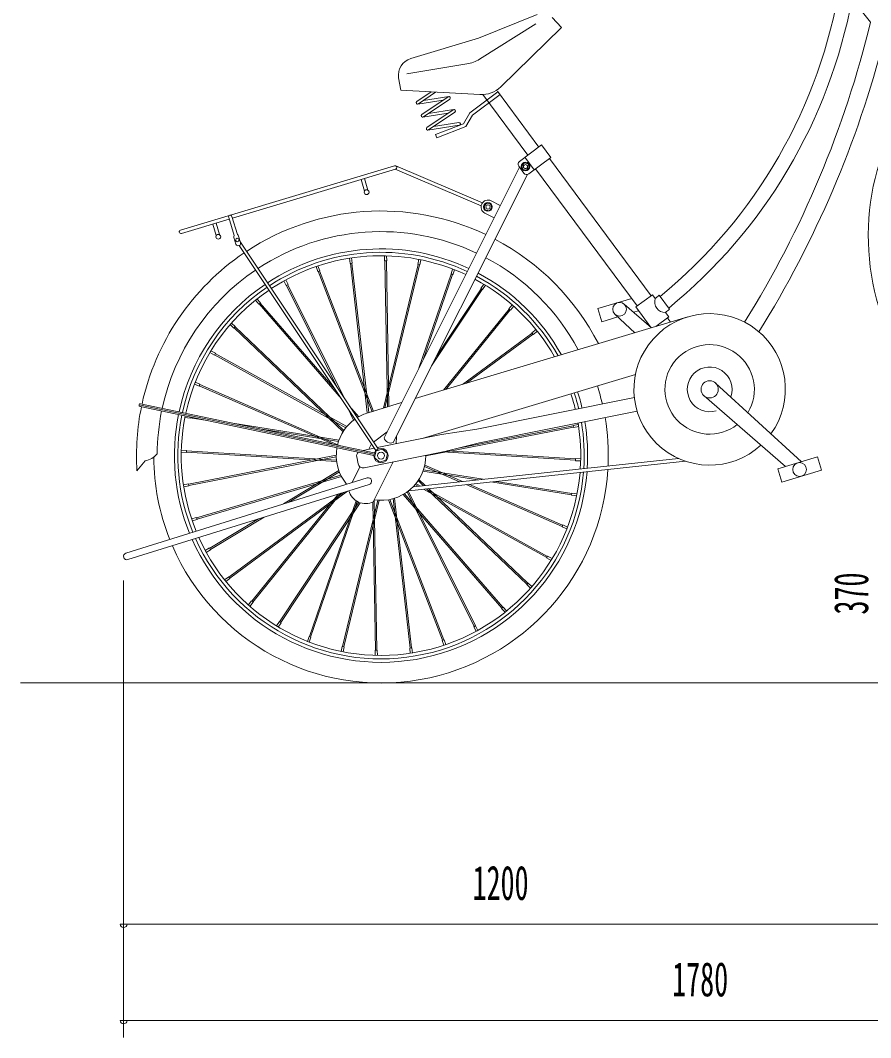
# Model space of a CAD drawing. Units: millimetres, scale not verified. Extents: x -5740 to 5740, y -4020 to 4020.
# Drawn here: x -1629 to -394, y -2848 to -1371 of the extents above; entities that cross this region are included whole.
import ezdxf
from ezdxf.enums import TextEntityAlignment as Align

# ---------------------------------------------------------------- set-up
doc = ezdxf.new("R2010")
doc.units = ezdxf.units.MM
doc.header["$LTSCALE"] = 10
doc.linetypes.add('DOUBLE_CHAIN2', pattern=[12.8, 9, -1, 0.6, -0.6, 0.6, -1])
for name, color, linetype, lineweight in [('0-0_0', 2, 'DOUBLE_CHAIN2', 18), ('0-2_2_0_BOLD', 7, 'Continuous', 18), ('0-5_2_5_DIM', 3, 'Continuous', 18), ('0-6_2_6_HATCH', 6, 'Continuous', 18)]:
    doc.layers.add(name, color=color, linetype=linetype, lineweight=lineweight)
doc.styles.add('ＭＳ ゴシック', font='')
doc.styles.get('ＭＳ ゴシック').set_extended_font_data('MS Gothic')

# ---------------------------------------------------------------- blocks, each defined once
blk = doc.blocks.new('jj2')
at = {"layer": '0-6_2_6_HATCH'}
for p, q in [((15667.52, 2846.95), (15640.62, 2880.77)), ((15182.82, 2858.13), (15097.82, 2823.53)), ((15181.02, 2844.25), (15099.42, 2793.06)), ((15097.82, 2823.53), (14999.22, 2793.94)), ((15080.82, 2786.07), (14993.72, 2771.94)), ((15008.12, 2731.41), (15028.82, 2745.46)), ((15009.52, 2727.78), (15046.32, 2733.44)), ((15035.42, 2745.1), (15010.42, 2728.1)), ((15053.72, 2738.42), (15015.52, 2712.55)), ((15054.52, 2738.74), (15017.72, 2733.08)), ((15017.82, 2709.23), (15055.92, 2735.11)), ((15085.02, 2715.3), (15126.02, 2745.68)), ((15129.02, 2741.66), (15088.82, 2711.9)), ((15169.42, 2653.55), (15104.12, 2741.62)), ((15125.32, 2746.6), (15185.42, 2665.45)), ((15061.12, 2719.55), (15022.92, 2693.68)), ((15025.12, 2714.22), (15061.52, 2719.8)), ((15053.82, 2714.57), (15016.92, 2708.91)), ((15025.22, 2690.37), (15063.32, 2716.24)), ((15075.92, 2699.33), (15085.02, 2715.3)), ((15088.82, 2711.9), (15079.32, 2695.32)), ((15024.32, 2690.05), (15069.92, 2697.05)), ((15069.32, 2701), (15032.52, 2695.35)), ((15035.52, 2683.47), (15075.92, 2699.33)), ((15079.32, 2695.32), (15037.32, 2678.81)), ((15037.32, 2678.81), (15035.52, 2683.47)), ((15178.72, 2632.49), (15165.32, 2650.57)), ((15170.72, 2626.54), (15202.82, 2650.34)), ((15200.82, 2648.86), (15348.42, 2449.57)), ((14664.62, 2544.73), (14975.92, 2638.17)), ((14977.32, 2633.38), (14740.32, 2562.22)), ((15157.22, 2636.31), (14960.52, 2243.05)), ((15101.62, 2579.89), (14976.52, 2633.12)), ((14977.62, 2638.07), (15103.52, 2584.49)), ((15156.32, 2637.63), (15163.72, 2627.58)), ((15328.32, 2434.69), (15180.72, 2633.98)), ((14932.12, 2601.48), (14927.12, 2618.28)), ((14931.92, 2619.72), (14936.92, 2602.91)), ((14973.92, 2236.34), (15168.72, 2625.65)), ((15116.02, 2587.35), (15129.42, 2580.64)), ((14735.52, 2560.78), (14666.12, 2539.94)), ((14742.72, 2536.79), (14734.82, 2563.18)), ((14739.62, 2564.61), (14747.52, 2538.23)), ((15107.02, 2569.43), (15120.42, 2562.72)), ((14711.62, 2553.6), (14716.62, 2536.79)), ((14721.42, 2538.22), (14716.42, 2555.03)), ((14742.52, 2534.16), (14745.32, 2524.58)), ((14749.22, 2536.17), (14752.02, 2526.59)), ((14751.92, 2527.08), (14952.02, 2227.08)), ((14948.72, 2224.86), (14750.22, 2522.41)), ((14911.32, 2496.52), (14910.42, 2504.08)), ((14936.22, 2279.29), (14911.82, 2496.6)), ((14913.72, 2496.9), (14938.22, 2279.88)), ((14965.62, 2288.11), (14961.92, 2500.03)), ((14963.92, 2499.98), (14967.62, 2288.71)), ((14964.32, 2507.58), (14964.42, 2499.97)), ((15009.42, 2495.01), (15011.22, 2502.4)), ((15014.12, 2501.7), (15012.42, 2494.42)), ((14864.52, 2492.89), (14867.32, 2485.79)), ((14943.12, 2281.1), (14864.92, 2484.99)), ((14866.82, 2485.63), (14945.12, 2281.47)), ((14959.52, 2286.3), (15009.92, 2494.91)), ((15011.92, 2494.52), (14961.82, 2286.96)), ((15012.42, 2494.42), (15009.42, 2495.01)), ((15060.22, 2488.24), (15057.82, 2481.16)), ((15060.62, 2480.06), (15063.02, 2487.26)), ((14818.52, 2464.37), (14815.12, 2471.19)), ((15058.22, 2480.97), (15011.22, 2344.31)), ((15018.02, 2357.88), (15060.12, 2480.25)), ((15057.82, 2481.16), (15060.62, 2480.06)), ((14818.92, 2464.61), (14893.12, 2315.31)), ((14901.92, 2302.19), (14820.72, 2465.58)), ((15103.32, 2458.71), (15029.72, 2347.76)), ((15037.02, 2362.44), (15101.62, 2459.74)), ((14773.62, 2443.01), (14778.52, 2437.36)), ((14780.82, 2439.24), (14775.82, 2444.98)), ((14778.52, 2437.36), (14780.82, 2439.24)), ((14778.92, 2437.67), (14898.62, 2299.96)), ((14889.82, 2313.08), (14780.42, 2438.92)), ((15271.22, 2430.8), (15320.32, 2445.54)), ((15349.12, 2403.06), (15309.42, 2437.42)), ((15350.42, 2451.06), (15326.32, 2433.2)), ((15350.42, 2451.06), (15354.62, 2445.38)), ((15360.42, 2450.11), (15375.32, 2429.99)), ((15046.92, 2312.49), (15142.22, 2430.13)), ((15143.72, 2428.81), (15050.32, 2313.51)), ((15141.82, 2430.46), (15146.62, 2436.28)), ((15144.12, 2428.48), (15141.82, 2430.46)), ((15148.92, 2434.39), (15144.12, 2428.48)), ((15277.02, 2411.65), (15271.22, 2430.8)), ((15323.12, 2425.51), (15330.42, 2427.69)), ((15326.32, 2433.2), (15348.72, 2402.94)), ((15369.52, 2425.27), (15374.22, 2418.91)), ((14738.92, 2409.85), (14744.32, 2404.69)), ((15402.02, 2418.91), (15005.92, 2300.18)), ((15300.22, 2418.64), (15277.02, 2411.65)), ((15325.12, 2395.87), (15296.12, 2422.48)), ((15374.22, 2418.91), (15355.32, 2404.93)), ((15372.22, 2417.42), (15376.72, 2411.34)), ((14742.32, 2402.43), (14736.82, 2407.68)), ((14744.32, 2404.69), (14742.32, 2402.43)), ((14901.12, 2252.07), (14742.72, 2402.81)), ((14744.02, 2404.31), (14902.22, 2253.77)), ((15074.72, 2320.81), (15175.72, 2395.35)), ((15177.02, 2393.79), (15080.42, 2322.51)), ((15175.42, 2395.74), (15181.52, 2400.26)), ((15177.32, 2393.4), (15175.42, 2395.74)), ((15183.32, 2397.84), (15177.32, 2393.4)), ((14714.02, 2363.36), (14707.42, 2366.99)), ((14905.22, 2257.9), (14714.22, 2363.79)), ((14715.32, 2365.5), (14906.52, 2259.47)), ((15016.12, 2242.24), (15325.72, 2335.03)), ((14686.22, 2323.97), (14693.02, 2320.97)), ((14895.22, 2232.21), (14692.82, 2320.51)), ((15566.92, 2208.45), (15442.02, 2322.76)), ((14692.12, 2318.64), (14885.52, 2234.23)), ((14606.52, 2290.73), (14946.02, 2219.51)), ((14606.92, 2292.69), (14946.42, 2221.47)), ((14986.12, 2294.26), (14937.42, 2279.66)), ((15425.42, 2304.09), (15544.02, 2201.58)), ((14945.62, 2217.55), (14606.12, 2288.78)), ((14916.32, 2268.78), (14907.22, 2287.06)), ((14910.52, 2289.28), (14923.92, 2273.87)), ((14922.12, 2272.84), (14919.22, 2276.16)), ((14678.72, 2272.25), (14703.72, 2268.3)), ((14743.82, 2263.96), (14895.12, 2239.98)), ((14915.92, 2273.95), (14917.92, 2270)), ((15235.42, 2260.69), (15068.32, 2228.22)), ((15242.72, 2262.62), (15235.32, 2261.19)), ((15235.32, 2261.19), (15235.82, 2258.22)), ((14894.42, 2238.07), (14783.32, 2255.68)), ((14965.02, 2252), (14945.42, 2236.94)), ((15021.12, 2217.01), (15235.72, 2258.71)), ((15235.82, 2258.22), (15243.32, 2259.67)), ((14942.22, 2234.49), (14938.32, 2226.56)), ((14978.22, 2234.61), (14978.42, 2245.29)), ((14673.42, 2221.76), (14665.82, 2222.23)), ((14666.02, 2225.23), (14673.52, 2224.76)), ((14673.52, 2224.76), (14673.42, 2221.76)), ((14673.42, 2224.26), (14891.42, 2210.64)), ((14891.62, 2208.62), (14673.42, 2222.26)), ((14676.42, 2176.07), (14891.12, 2217.78)), ((14946.42, 2228.21), (14930.02, 2224.9)), ((14948.92, 2224.12), (14946.62, 2214.57)), ((14958.32, 2226.94), (14948.92, 2224.12)), ((14965.52, 2220.21), (14958.32, 2226.94)), ((14963.22, 2210.66), (14965.52, 2220.21)), ((15238.72, 2210.52), (15045.32, 2222.61)), ((15052.22, 2224.18), (15238.72, 2212.52)), ((14601.52, 2195.37), (14613.42, 2209.83)), ((14891.12, 2215.74), (14676.72, 2174.09)), ((14925.52, 2201.1), (14914.12, 2178.24)), ((14920.82, 2215.38), (14922.72, 2205.58)), ((14944.92, 2150.31), (14973.82, 2208.22)), ((14946.62, 2214.57), (14953.82, 2207.84)), ((14953.82, 2207.84), (14963.22, 2210.66)), ((15398.62, 2209.25), (14996.32, 2166.37)), ((15002.62, 2172.07), (15388.52, 2213.2)), ((15070.32, 2179.29), (15019.12, 2201.63)), ((15019.62, 2203.61), (15074.32, 2179.71)), ((15238.72, 2213.02), (15246.32, 2212.55)), ((15532.72, 2198.19), (15590.22, 2215.44)), ((15590.22, 2215.44), (15595.92, 2196.28)), ((14688.12, 2127.19), (14897.62, 2188.93)), ((14898.52, 2187.12), (14688.82, 2125.29)), ((14814.42, 2147.18), (14894.82, 2195.52)), ((14895.62, 2193.62), (14822.42, 2149.69)), ((15097.02, 2182.13), (15017.02, 2194.8)), ((15017.72, 2196.72), (15104.62, 2182.94)), ((15538.52, 2179.03), (15532.72, 2198.19)), ((15595.92, 2196.28), (15538.52, 2179.03)), ((14936.02, 2185.06), (14585.52, 2075.89)), ((14588.52, 2066.35), (14939.02, 2175.52)), ((14676.82, 2173.59), (14669.42, 2172.17)), ((15010.02, 2172.86), (15005.62, 2175.32)), ((15006.92, 2176.89), (15013.52, 2173.23)), ((15017.62, 2173.67), (15009.92, 2181.01)), ((15011.02, 2182.71), (15020.22, 2173.95)), ((15079.62, 2175.24), (15219.32, 2114.28)), ((15220.02, 2116.14), (15083.62, 2175.67)), ((15233.02, 2160.57), (15115.92, 2179.12)), ((15123.62, 2179.94), (15233.42, 2162.53)), ((14735.12, 2040.99), (14901.72, 2163.91)), ((14907.52, 2165.73), (14736.42, 2039.43)), ((14768.42, 2005.97), (14894.52, 2161.65)), ((14897.92, 2162.72), (14769.92, 2004.65)), ((15131.72, 1995.86), (14988.22, 2160.91)), ((14990.02, 2161.94), (15133.22, 1997.11)), ((15091.42, 1969.21), (14994.22, 2164.78)), ((14995.82, 2166), (15093.22, 1970.17)), ((15017.62, 2168.64), (15196.82, 2069.28)), ((15197.92, 2070.99), (15021.12, 2169.01)), ((15022.42, 2169.15), (15168.12, 2030.47)), ((15169.42, 2031.97), (15025.02, 2169.43)), ((14808.82, 1976.08), (14924.02, 2149.63)), ((14925.92, 2148.91), (14810.52, 1975.04)), ((14852.02, 1954.54), (14919.92, 2151.79)), ((14921.72, 2150.73), (14853.92, 1953.81)), ((14900.22, 1940.26), (14951.52, 2152.55)), ((14953.52, 2152.44), (14902.22, 1939.87)), ((14948.22, 1934.8), (14944.42, 2150.11)), ((14946.42, 2153.11), (14950.22, 1934.76)), ((15045.32, 1949.15), (14967.02, 2153.31)), ((14969.02, 2153.68), (15047.22, 1949.79)), ((14998.42, 1937.88), (14973.92, 2154.9)), ((14975.92, 2155.49), (15000.32, 1938.18)), ((14786.22, 2127.94), (14708.32, 2081.15)), ((14688.92, 2124.82), (14681.62, 2122.67)), ((14707.42, 2082.91), (14778.22, 2125.43)), ((15219.12, 2113.81), (15220.22, 2116.61)), ((15225.92, 2110.81), (15219.12, 2113.81)), ((15220.22, 2116.61), (15227.22, 2113.56)), ((14707.12, 2083.35), (14700.62, 2079.43)), ((15198.12, 2071.42), (15204.72, 2067.79)), ((14736.72, 2039.04), (14730.62, 2034.53)), ((15169.82, 2032.35), (15167.82, 2030.09)), ((15167.82, 2030.09), (15173.22, 2024.93)), ((15175.32, 2027.1), (15169.82, 2032.35)), ((14763.22, 2000.39), (14768.02, 2006.31)), ((14770.32, 2004.32), (14765.52, 1998.5)), ((14768.02, 2006.31), (14770.32, 2004.32)), ((15131.32, 1995.55), (15133.62, 1997.42)), ((15136.32, 1989.8), (15131.32, 1995.55)), ((15133.62, 1997.42), (15138.52, 1991.77)), ((14810.92, 1974.78), (14806.72, 1968.44)), ((15091.02, 1968.97), (15093.62, 1970.41)), ((15094.32, 1962.26), (15091.02, 1968.97)), ((15093.62, 1970.41), (15097.02, 1963.6)), ((14854.32, 1953.63), (14851.92, 1946.55)), ((14898.02, 1933.08), (14899.72, 1940.36)), ((14899.72, 1940.36), (14902.72, 1939.78)), ((14902.72, 1939.78), (14900.92, 1932.38)), ((14997.92, 1937.8), (15000.82, 1938.26)), ((14998.72, 1930.36), (14997.92, 1937.8)), ((15000.82, 1938.26), (15001.72, 1930.7)), ((15047.62, 1941.89), (15044.82, 1948.99)), ((14947.82, 1927.21), (14947.72, 1934.81)), ((14947.72, 1934.81), (14950.72, 1934.74)), ((14950.72, 1934.74), (14950.82, 1927.26))]:
    blk.add_line(p, q, dxfattribs=at)
for points in [[(15130.02, 2752.88), (15218.42, 2838.87), (15204.92, 2853.31)], [(14981.72, 2765.83), (14984.82, 2747.84), (15099.92, 2741.62)], [(15202.82, 2650.34), (15189.52, 2668.43), (15157.32, 2644.62)], [(14913.42, 2504.42), (14914.22, 2496.98), (14911.32, 2496.52)], [(14964.42, 2499.97), (14961.42, 2500.04), (14961.32, 2507.52)], [(14867.32, 2485.79), (14864.42, 2484.83), (14861.72, 2491.82)], [(14817.82, 2472.52), (14821.12, 2465.82), (14818.52, 2464.37)], [(15105.42, 2466.35), (15101.22, 2460), (15103.72, 2458.45), (15107.92, 2464.68)], [(14708.92, 2369.62), (14715.52, 2365.93), (14714.02, 2363.36)], [(14693.02, 2320.97), (14691.92, 2318.17), (14685.02, 2321.22)], [(14950.72, 2229.06), (15043.92, 2247.83), (15095.42, 2255.66), (15324.22, 2301.72)], [(15328.22, 2282.12), (15099.42, 2236.05), (15048.82, 2223.33), (14931.62, 2199.71)], [(14671.22, 2272.93), (14678.62, 2271.76), (14679.02, 2273.48)], [(15246.12, 2209.55), (15238.72, 2210.02), (15238.72, 2213.02)], [(14668.82, 2175.11), (14676.32, 2176.56), (14676.82, 2173.59)], [(15240.92, 2161.85), (15233.52, 2163.02), (15232.92, 2160.08), (15240.42, 2158.89)], [(14680.82, 2125.54), (14688.02, 2127.66), (14688.92, 2124.82)], [(14702.22, 2076.86), (14708.62, 2080.72), (14707.12, 2083.35)], [(15203.22, 2065.17), (15196.62, 2068.86), (15198.12, 2071.42)], [(14728.82, 2036.94), (14734.82, 2041.38), (14736.72, 2039.04)], [(14804.22, 1970.1), (14808.42, 1976.34), (14810.92, 1974.78)], [(14849.12, 1947.52), (14851.52, 1954.72), (14854.32, 1953.63)], [(15044.82, 1948.99), (15047.72, 1949.95), (15050.42, 1942.96)]]:
    blk.add_lwpolyline(points, dxfattribs=at)
for points in [[(15164.42, 2642.46), (15169.92, 2641.17), (15171.52, 2635.78), (15167.62, 2631.68), (15162.22, 2632.97), (15160.52, 2638.36)], [(15109.92, 2583.78), (15115.42, 2582.48), (15117.02, 2577.09), (15113.12, 2572.99), (15107.62, 2574.29), (15106.02, 2579.68)]]:
    blk.add_lwpolyline(points, close=True, dxfattribs=at)
for centre, radius in [((15166.02, 2637.07), 6.3), ((15166.02, 2637.07), 3), ((14935.22, 2599.85), 3.5), ((15111.52, 2578.39), 6.3), ((15111.52, 2578.39), 3), ((14719.72, 2535.16), 3.5), ((14747.32, 2530.37), 2.5), ((15302.82, 2429.85), 10), ((15433.62, 2313.54), 12.5), ((14956.12, 2217.39), 10.5), ((14956.12, 2217.39), 5), ((15564.32, 2197.23), 10)]:
    blk.add_circle(centre, radius, dxfattribs=at)
for centre, radius, start, end in [((14893.02, 3020.56), 739.5, 309.32281, 350.83228), ((14893.02, 3020.56), 760.5, 309.2453, 349.4075), ((14221.92, 3197.84), 1487.5, 328.06909, 346.35577), ((14221.92, 3197.84), 1512.5, 328.03427, 345.6236), ((15006.42, 2769.99), 25, 106.70906, 189.58403), ((15072.82, 2835.43), 50, 279.2132, 302.0853), ((15102.12, 2781.57), 40, 266.9104, 314.18369), ((16019.22, 2536.53), 355.2, 141.43138, 202.80421), ((15054.82, 2736.76), 2, 304.11252, 124.11252), ((15009.22, 2729.76), 2, 124.11252, 304.11249), ((15062.22, 2717.89), 2, 304.11252, 124.11252), ((15016.62, 2710.89), 2, 124.11252, 304.11249), ((15024.02, 2692.02), 2, 124.11252, 304.11249), ((15069.62, 2699.03), 2, 278.72916, 98.72916), ((15160.32, 2640.6), 5, 126.52196, 216.52194), ((14976.62, 2635.77), 2.5, 286.71216, 106.71217), ((15167.72, 2630.56), 5, 216.52196, 306.52197), ((15111.52, 2578.39), 10, 63.42027, 243.42026), ((14956.12, 2217.39), 355.2, 64.63156, 123.3862), ((14737.22, 2563.9), 2.5, 16.71217, 196.71216), ((14665.42, 2542.33), 2.5, 106.71217, 286.71216), ((14956.12, 2217.39), 325.2, 64.74326, 123.35651), ((14745.82, 2535.16), 3.5, 152.29457, 196.70987), ((14748.72, 2525.58), 3.5, 196.70988, 16.70988), ((14745.82, 2535.16), 3.5, 16.70988, 61.12518), ((14956.12, 2217.39), 355.2, 27.22975, 62.21179), ((14956.12, 2217.39), 355.2, 124.03142, 167.82895), ((14956.12, 2217.39), 300.2, 64.85335, 123.32718), ((14956.12, 2217.39), 295.2, 64.87755, 123.32066), ((14956.12, 2217.39), 290.2, 64.90259, 123.31392), ((14956.12, 2217.39), 325.2, 28.2153, 62.10023), ((14956.12, 2217.39), 325.2, 124.06126, 167.79927), ((14956.12, 2217.39), 300.2, 29.1904, 61.99017), ((14956.12, 2217.39), 290.2, 29.62856, 61.94072), ((14956.12, 2217.39), 295.2, 29.40567, 61.96587), ((14956.12, 2217.39), 300.2, 124.09062, 167.76994), ((14956.12, 2217.39), 295.2, 124.09703, 167.76341), ((14956.12, 2217.39), 290.2, 124.10367, 167.75668), ((15368.72, 2440.25), 15, 160.0134, 273.0253), ((14893.02, 3020.56), 737.5, 308.74713, 309.33038), ((15433.62, 2313.54), 110, 324.05313, 312.64026), ((14893.02, 3020.56), 762.5, 308.67407, 309.23813), ((15433.62, 2313.54), 65, 328.61584, 308.07794), ((15433.62, 2313.54), 32.5, 340.14758, 286.70853), ((14956.12, 2217.39), 290.2, 13.35947, 17.97949), ((14956.12, 2217.39), 295.2, 13.32605, 17.95761), ((14956.12, 2217.39), 300.2, 13.29376, 17.93649), ((14956.12, 2217.39), 330.2, 13.12018, 17.82272), ((14606.52, 2290.73), 2, 78.14621, 258.14621), ((14956.12, 2217.39), 355.2, 168.4742, 183.55403), ((14956.12, 2217.39), 325.2, 168.50403, 179.59013), ((14956.12, 2217.39), 300.2, 168.5334, 202.05843), ((14956.12, 2217.39), 295.2, 168.53979, 202.13916), ((14956.12, 2217.39), 290.2, 168.54645, 202.2227), ((14956.12, 2217.39), 65, 106.70917, 121.94566), ((14956.12, 2217.39), 65, 125.47211, 166.38843), ((14956.12, 2217.39), 290.2, 356.16272, 9.40997), ((14956.12, 2217.39), 295.2, 356.33246, 9.44348), ((14956.12, 2217.39), 300.2, 356.49649, 9.47589), ((14956.12, 2217.39), 330.2, 357.37457, 9.64929), ((14970.22, 2245.61), 10, 194.83049, 292.01123), ((14608.22, 2239.37), 30, 280.06619, 319.07898), ((14956.12, 2217.39), 65, 169.91489, 219.82901), ((14928.12, 2216.86), 7.5, 133.599, 191.38261), ((14956.12, 2217.39), 65, 261.34198, 0.29732), ((14956.12, 2217.39), 330.2, 180.39357, 201.62511), ((14930.12, 2207.06), 7.5, 191.38263, 281.38263), ((14956.12, 2217.39), 330.2, 203.36752, 356.49579), ((14956.12, 2217.39), 300.2, 203.97664, 355.52725), ((14956.12, 2217.39), 295.2, 204.09021, 355.34625), ((14956.12, 2217.39), 290.2, 204.20772, 355.15897), ((14937.52, 2180.29), 5, 287.40317, 107.40317), ((14933.72, 2172.68), 25, 194.69569, 296.55176), ((14587.02, 2071.12), 5, 107.40317, 287.40314)]:
    blk.add_arc(centre, radius, start, end, dxfattribs=at)

msp = doc.modelspace()

# ---------------------------------------------------------------- linework, layer by layer
at = {"layer": '0-2_2_0_BOLD'}
msp.add_line((-1629, -2332.81), (301, -2332.81), dxfattribs=at)
at = {"layer": '0-5_2_5_DIM'}
for p, q in [((-1479, -2183.84), (-1479, -2847.81)), ((-1474, -2682.81), (-1484, -2682.81)), ((-1479, -2682.81), (360, -2682.81)), ((-1474, -2822.81), (-1484, -2822.81)), ((-1479, -2822.81), (301, -2822.81))]:
    msp.add_line(p, q, dxfattribs=at)
for centre in [(-1479, -2682.81), (-1479, -2822.81)]:
    msp.add_arc(centre, 5, 180, 0, dxfattribs=at)

# ---------------------------------------------------------------- block references
at = {"layer": '0-0_0'}
msp.add_blockref('jj2', (-16061.12, -4220), dxfattribs=at)

# ---------------------------------------------------------------- texts
at = {"layer": '0-5_2_5_DIM', "color": 7, "style": 'ＭＳ ゴシック', "width": 0.6}
msp.add_text('370', height=49.85, rotation=90, dxfattribs=at).set_placement((-382.2, -2233.43), align=Align.BOTTOM_LEFT)
for s, p in [('1200', (-972, -2662.81)), ('1780', (-682, -2802.81))]:
    msp.add_text(s, height=49.85, dxfattribs=at).set_placement(p, align=Align.BOTTOM_LEFT)

doc.saveas('drawing.dxf')
